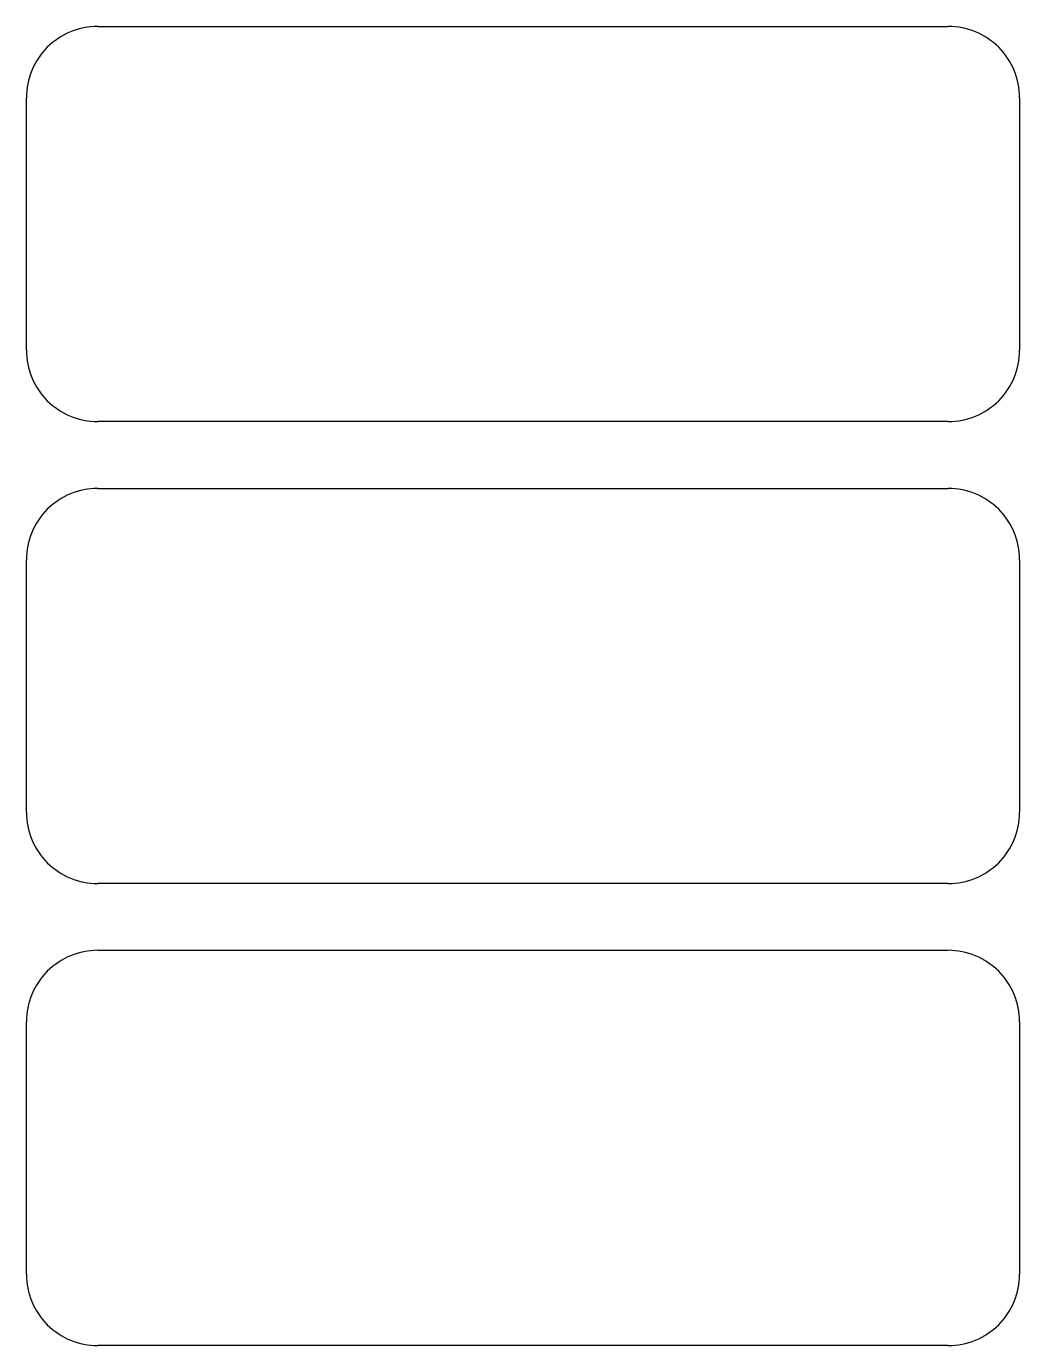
# Model space of a CAD drawing. Header units: millimetres. Extents: x 10.1 to 79.6, y 7.8 to 100.1.
import ezdxf

# ---------------------------------------------------------------- set-up
doc = ezdxf.new("R2010")
doc.units = ezdxf.units.MM

msp = doc.modelspace()

# ---------------------------------------------------------------- linework, layer by layer
for points in [[(15.074, 100.133, 0.414214), (10.074, 95.133)], [(79.555, 95.133, 0.414214), (74.555, 100.133)], [(10.074, 77.48, 0.414214), (15.074, 72.48)], [(74.555, 72.48, 0.414214), (79.555, 77.48)], [(15.074, 67.814, 0.414214), (10.074, 62.814)], [(79.555, 62.814, 0.414214), (74.555, 67.814)], [(10.074, 45.162, 0.414214), (15.074, 40.162)], [(74.555, 40.162, 0.414214), (79.555, 45.162)], [(15.074, 35.496, 0.414214), (10.074, 30.496)], [(79.555, 30.496, 0.414214), (74.555, 35.496)], [(10.074, 12.843, 0.414214), (15.074, 7.843)], [(74.555, 7.843, 0.414214), (79.555, 12.843)]]:
    msp.add_lwpolyline(points, format="xyb")
for points in [[(15.074, 100.133), (74.555, 100.133)], [(10.074, 77.48), (10.074, 95.133)], [(79.555, 95.133), (79.555, 77.48)], [(74.555, 72.48), (15.074, 72.48)], [(15.074, 67.814), (74.555, 67.814)], [(10.074, 45.162), (10.074, 62.814)], [(79.555, 62.814), (79.555, 45.162)], [(74.555, 40.162), (15.074, 40.162)], [(15.074, 35.496), (74.555, 35.496)], [(10.074, 12.843), (10.074, 30.496)], [(79.555, 30.496), (79.555, 12.843)], [(74.555, 7.843), (15.074, 7.843)]]:
    msp.add_lwpolyline(points)

doc.saveas('drawing.dxf')
